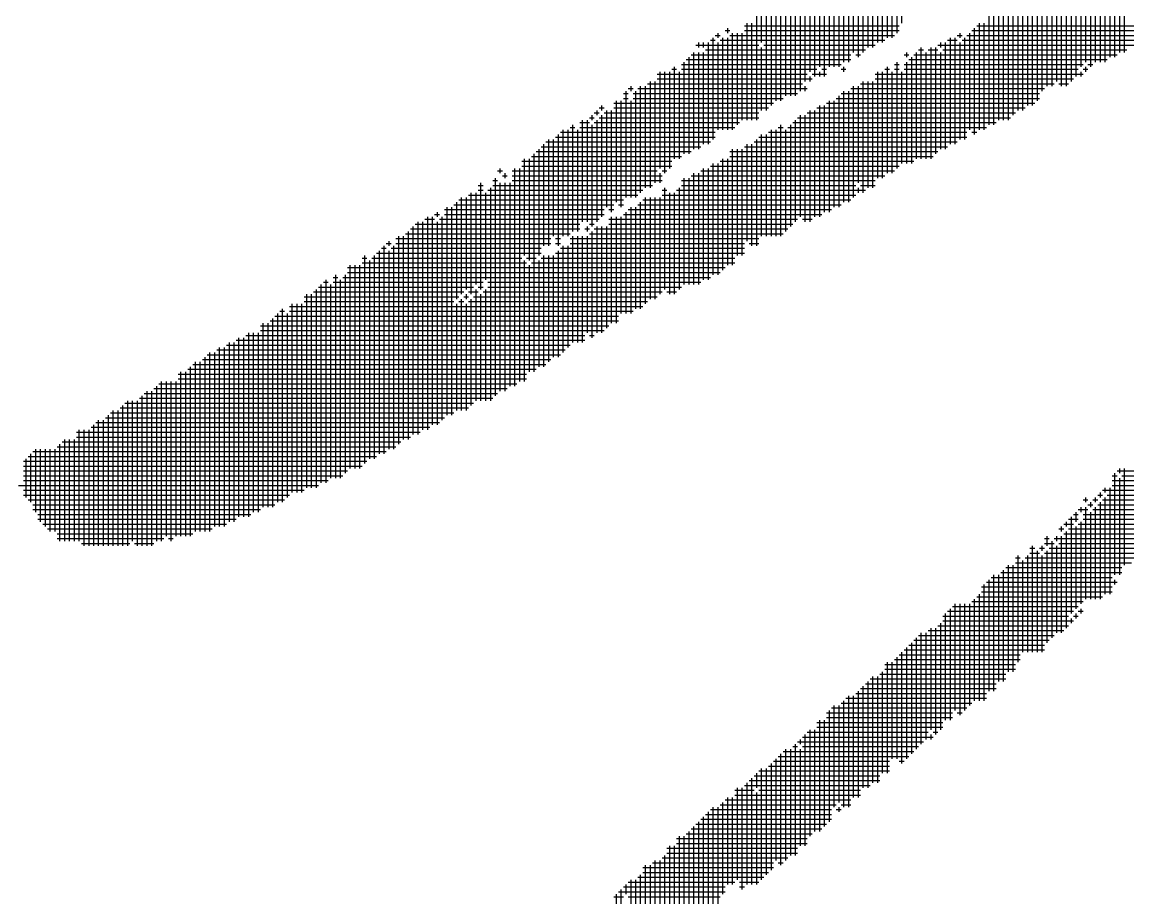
# Model space of a CAD drawing. Header units: feet. Extents: x 0 to 336400, y 0 to 237600.
# Drawn here: x 229402 to 230113, y 11538 to 12101 of the extents above; entities that cross this region are included whole.
import ezdxf
from ezdxf.enums import TextEntityAlignment as Align

# ---------------------------------------------------------------- set-up
doc = ezdxf.new("R2010")
doc.units = ezdxf.units.FT
doc.header["$LTSCALE"] = 2200
doc.header["$MEASUREMENT"] = 0
for name, color, linetype in [('CX-BORD', 3, 'CONTINUOUS'), ('CX-BORD-LIN1', 4, 'CONTINUOUS'), ('CX-BORD-LIN2', 3, 'CONTINUOUS'), ('CX-BORD-TEX2', 7, 'CONTINUOUS'), ('CX-BORD-TEX3', 6, 'CONTINUOUS')]:
    doc.layers.add(name, color=color, linetype=linetype)
doc.styles.add('TB_TEXT', font='')
doc.styles.add('TB_WBTXT', font='')
doc.styles.add('TB_WMTXT', font='')
doc.styles.get('TB_TEXT').set_extended_font_data('DotumChe')
doc.styles.get('TB_WBTXT').set_extended_font_data('Dotum')
doc.styles.get('TB_WMTXT').set_extended_font_data('DotumChe')

# ---------------------------------------------------------------- blocks, each defined once
blk = doc.blocks.new('CXBLKA1')
at = {"layer": 'CX-BORD-LIN1'}
for p, q in [((549.8793, 10.3823), (549.8793, 10.219)), ((549.8871, 10.39), (549.8871, 10.219)), ((549.8949, 10.3823), (549.8949, 10.2267)), ((549.9027, 10.39), (549.9027, 10.2267)), ((549.8638, 10.3667), (549.8638, 10.2112)), ((549.8716, 10.3745), (549.8716, 10.2112)), ((549.9104, 10.3667), (549.9104, 10.2345)), ((549.9182, 10.3745), (549.9182, 10.2501)), ((550.237, 10.3589), (550.237, 10.1879)), ((550.2526, 10.3589), (550.2526, 10.1956)), ((550.2604, 10.3667), (550.2604, 10.1956)), ((550.2681, 10.3745), (550.2681, 10.2034)), ((550.2759, 10.3745), (550.2759, 10.2034)), ((549.8016, 10.3434), (549.8016, 10.1801)), ((549.8171, 10.3434), (549.8171, 10.1801)), ((549.8249, 10.3434), (549.8249, 10.1879)), ((549.8327, 10.3512), (549.8327, 10.1879)), ((549.856, 10.3434), (549.856, 10.2034)), ((550.2137, 10.3434), (550.2137, 10.1879)), ((550.2215, 10.3434), (550.2215, 10.1801)), ((550.2293, 10.3512), (550.2293, 10.1879)), ((550.2448, 10.3434), (550.2448, 10.1879)), ((549.7783, 10.3278), (549.7783, 10.1645)), ((549.7938, 10.3278), (549.7938, 10.1645)), ((549.8094, 10.3356), (549.8094, 10.1801)), ((549.8405, 10.3356), (549.8405, 10.2034)), ((549.8482, 10.3356), (549.8482, 10.1956)), ((550.1904, 10.3278), (550.1904, 10.1568)), ((550.1982, 10.3356), (550.1982, 10.1645)), ((549.7627, 10.3123), (549.7627, 10.1568)), ((549.7705, 10.3201), (549.7705, 10.1723)), ((549.786, 10.3201), (549.786, 10.1801)), ((550.1515, 10.3123), (550.1515, 10.149)), ((550.1593, 10.3201), (550.1593, 10.149)), ((550.1671, 10.3123), (550.1671, 10.1568)), ((550.1748, 10.3201), (550.1748, 10.149)), ((550.1826, 10.3123), (550.1826, 10.149)), ((550.2059, 10.3201), (550.2059, 10.1801)), ((549.7238, 10.289), (549.7238, 10.1257)), ((549.7316, 10.2967), (549.7316, 10.1334)), ((549.7394, 10.3045), (549.7394, 10.1334)), ((549.7472, 10.3045), (549.7472, 10.1334)), ((549.7549, 10.3045), (549.7549, 10.1412)), ((550.1048, 10.289), (550.1048, 10.1101)), ((550.1126, 10.2967), (550.1126, 10.1101)), ((550.1204, 10.2967), (550.1204, 10.1179)), ((550.1282, 10.2967), (550.1282, 10.1179)), ((550.136, 10.3045), (550.136, 10.1257)), ((550.1437, 10.3045), (550.1437, 10.1412)), ((549.716, 10.2734), (549.716, 10.1257)), ((550.0737, 10.2734), (550.0737, 10.0946)), ((550.0815, 10.2734), (550.0815, 10.0946)), ((550.0893, 10.2812), (550.0893, 10.0946)), ((550.0971, 10.2812), (550.0971, 10.1023)), ((549.6849, 10.2656), (549.6849, 10.0946)), ((549.6927, 10.2656), (549.6927, 10.219)), ((549.7005, 10.2656), (549.7005, 10.1101)), ((549.7083, 10.2656), (549.7083, 10.1179)), ((550.0582, 10.2656), (550.0582, 10.0868)), ((550.066, 10.2656), (550.066, 10.0868)), ((549.6227, 10.2345), (549.6227, 10.2267)), ((549.6344, 10.2384), (549.6422, 10.2384)), ((549.6383, 10.2423), (549.6383, 10.2345)), ((549.6461, 10.2345), (549.6461, 10.079)), ((549.6538, 10.2345), (549.6538, 10.0868)), ((549.6616, 10.2345), (549.6616, 10.0946)), ((549.6655, 10.2462), (549.9143, 10.2462)), ((549.6655, 10.2384), (549.9143, 10.2384)), ((549.6694, 10.2501), (549.6694, 10.0946)), ((549.6772, 10.2501), (549.6772, 10.0946)), ((550.0115, 10.2345), (550.0115, 10.2267)), ((550.0271, 10.2345), (550.0271, 10.079)), ((550.031, 10.2384), (550.342, 10.2384)), ((550.0349, 10.2423), (550.0349, 10.0712)), ((550.0388, 10.2462), (550.3576, 10.2462)), ((550.0426, 10.2501), (550.0426, 10.079)), ((550.0504, 10.2501), (550.0504, 10.079)), ((549.5916, 10.219), (549.5916, 10.2112)), ((549.5994, 10.219), (549.5994, 10.2112)), ((549.6072, 10.219), (549.6072, 10.0557)), ((549.6111, 10.2229), (549.6188, 10.2229)), ((549.615, 10.2267), (549.615, 10.0635)), ((549.6188, 10.2306), (549.6266, 10.2306)), ((549.6227, 10.219), (549.6227, 10.079)), ((549.6266, 10.2229), (549.891, 10.2229)), ((549.6305, 10.2267), (549.6305, 10.079)), ((549.6383, 10.2267), (549.6383, 10.079)), ((549.6422, 10.2306), (549.9066, 10.2306)), ((549.9804, 10.219), (549.9804, 10.2112)), ((549.9882, 10.219), (549.9882, 10.0479)), ((549.9921, 10.2229), (550.0076, 10.2229)), ((549.996, 10.2267), (549.996, 10.0557)), ((550.0038, 10.2267), (550.0038, 10.0557)), ((550.0076, 10.2306), (550.0154, 10.2306)), ((550.0115, 10.219), (550.0115, 10.0635)), ((550.0154, 10.2229), (550.3187, 10.2229)), ((550.0193, 10.2267), (550.0193, 10.0635)), ((550.0232, 10.2306), (550.3265, 10.2306)), ((549.58, 10.1995), (549.8366, 10.1995)), ((549.5839, 10.2034), (549.5839, 10.0479)), ((549.5877, 10.2151), (549.6888, 10.2151)), ((549.5916, 10.2034), (549.5916, 10.0479)), ((549.5994, 10.2034), (549.5994, 10.0557)), ((549.6033, 10.2073), (549.8599, 10.2073)), ((549.6927, 10.2112), (549.6927, 10.1101)), ((549.6966, 10.2151), (549.8755, 10.2151)), ((549.8444, 10.1995), (549.8521, 10.1995)), ((549.9221, 10.1995), (549.9299, 10.1995)), ((549.926, 10.2034), (549.926, 10.1956)), ((549.9377, 10.1995), (550.2643, 10.1995)), ((549.9416, 10.2034), (549.9416, 10.0323)), ((549.9454, 10.2073), (549.9532, 10.2073)), ((549.9493, 10.2112), (549.9493, 10.0323)), ((549.9571, 10.2034), (549.9571, 10.0323)), ((549.961, 10.2073), (549.9765, 10.2073)), ((549.9649, 10.2112), (549.9649, 10.0323)), ((549.9727, 10.2112), (549.9727, 10.0401)), ((549.9765, 10.2151), (550.2954, 10.2151)), ((549.9804, 10.2034), (549.9804, 10.0479)), ((549.9843, 10.2073), (550.2798, 10.2073)), ((549.5644, 10.184), (549.821, 10.184)), ((549.5683, 10.1879), (549.5683, 10.0401)), ((549.5722, 10.1918), (549.8366, 10.1918)), ((549.5761, 10.1956), (549.5761, 10.0401)), ((549.9066, 10.184), (549.9143, 10.184)), ((549.9104, 10.1879), (549.9104, 10.0168)), ((549.9221, 10.184), (550.2098, 10.184)), ((549.926, 10.1879), (549.926, 10.0246)), ((549.9299, 10.1918), (550.2487, 10.1918)), ((549.9338, 10.1956), (549.9338, 10.0246)), ((550.2176, 10.184), (550.2254, 10.184)), ((549.5255, 10.1684), (549.7666, 10.1684)), ((549.5294, 10.1723), (549.5294, 10.0168)), ((549.5372, 10.1723), (549.5372, 10.009)), ((549.545, 10.1723), (549.545, 10.0168)), ((549.5489, 10.1762), (549.5566, 10.1762)), ((549.5528, 10.1801), (549.5528, 10.0323)), ((549.5605, 10.1723), (549.5605, 10.0323)), ((549.5644, 10.1762), (549.7821, 10.1762)), ((549.7705, 10.1645), (549.7705, 10.1568)), ((549.7744, 10.1684), (549.7977, 10.1684)), ((549.786, 10.1723), (549.786, 10.1645)), ((549.7899, 10.1762), (549.7977, 10.1762)), ((549.821, 10.1762), (549.8288, 10.1762)), ((549.8249, 10.1801), (549.8249, 10.1723)), ((549.8755, 10.1684), (550.2098, 10.1684)), ((549.8793, 10.1723), (549.8793, 10.0012)), ((549.8871, 10.1723), (549.8871, 10.0012)), ((549.891, 10.1762), (549.8988, 10.1762)), ((549.8949, 10.1801), (549.8949, 10.009)), ((549.9027, 10.1723), (549.9027, 10.009)), ((549.9066, 10.1762), (549.9143, 10.1762)), ((549.9182, 10.1723), (549.9182, 10.0246)), ((549.9221, 10.1762), (550.202, 10.1762)), ((550.2059, 10.1723), (550.2059, 10.1645)), ((550.2098, 10.1762), (550.2176, 10.1762)), ((550.2137, 10.1801), (550.2137, 10.1723)), ((549.4828, 10.149), (549.4828, 10.1412)), ((549.4983, 10.149), (549.4983, 9.9779)), ((549.5061, 10.149), (549.5061, 9.9857)), ((549.51, 10.1529), (549.7588, 10.1529)), ((549.5139, 10.1568), (549.5139, 9.9857)), ((549.5216, 10.1568), (549.5216, 9.9935)), ((549.5255, 10.1607), (549.7744, 10.1607)), ((549.7627, 10.149), (549.7627, 10.1412)), ((549.8405, 10.149), (549.8405, 9.9701)), ((549.8482, 10.149), (549.8482, 9.9935)), ((549.8521, 10.1529), (550.1632, 10.1529)), ((549.856, 10.1568), (549.856, 9.9779)), ((549.8638, 10.1568), (549.8638, 9.9857)), ((549.8716, 10.1568), (549.8716, 9.9857)), ((549.8755, 10.1607), (550.1943, 10.1607)), ((550.1709, 10.1529), (550.1865, 10.1529)), ((549.4711, 10.1373), (549.4789, 10.1373)), ((549.4711, 10.1295), (549.4789, 10.1295)), ((549.475, 10.1412), (549.475, 9.9701)), ((549.4789, 10.1451), (549.4867, 10.1451)), ((549.4867, 10.1373), (549.751, 10.1373)), ((549.4867, 10.1295), (549.7277, 10.1295)), ((549.4905, 10.1412), (549.4905, 9.9701)), ((549.4944, 10.1451), (549.7666, 10.1451)), ((549.8132, 10.1295), (550.1398, 10.1295)), ((549.8171, 10.1334), (549.8171, 9.9546)), ((549.821, 10.1373), (550.1398, 10.1373)), ((549.8249, 10.1412), (549.8249, 9.9624)), ((549.8327, 10.1412), (549.8327, 9.9624)), ((549.8366, 10.1451), (550.1476, 10.1451)), ((549.4283, 10.1101), (549.4283, 10.1023)), ((549.4322, 10.114), (549.44, 10.114)), ((549.4361, 10.1179), (549.4361, 10.1101)), ((549.4439, 10.1101), (549.4439, 9.9546)), ((549.4517, 10.1101), (549.4517, 9.9468)), ((549.4556, 10.1218), (549.7122, 10.1218)), ((549.4556, 10.114), (549.7044, 10.114)), ((549.4594, 10.1257), (549.4594, 9.9624)), ((549.4672, 10.1257), (549.4672, 9.9546)), ((549.4828, 10.1257), (549.4828, 9.9701)), ((549.7705, 10.1101), (549.7705, 9.9313)), ((549.7783, 10.1101), (549.7783, 9.939)), ((549.7821, 10.114), (550.1165, 10.114)), ((549.786, 10.1179), (549.786, 9.939)), ((549.7938, 10.1179), (549.7938, 9.9468)), ((549.7977, 10.1218), (550.1321, 10.1218)), ((549.8016, 10.1257), (549.8016, 9.9468)), ((549.8094, 10.1257), (549.8094, 9.9546)), ((549.405, 10.0946), (549.405, 9.9313)), ((549.4128, 10.0946), (549.4128, 9.9313)), ((549.4167, 10.0984), (549.4244, 10.0984)), ((549.4206, 10.1023), (549.4206, 10.0946)), ((549.4244, 10.1062), (549.4322, 10.1062)), ((549.4283, 10.0946), (549.4283, 9.9313)), ((549.4322, 10.0984), (549.6888, 10.0984)), ((549.4361, 10.1023), (549.4361, 9.939)), ((549.44, 10.1062), (549.6888, 10.1062)), ((549.7472, 10.0946), (549.7472, 9.9313)), ((549.751, 10.0984), (550.0932, 10.0984)), ((549.7549, 10.1023), (549.7549, 9.939)), ((549.7627, 10.1023), (549.7627, 9.9313)), ((549.7666, 10.1062), (550.101, 10.1062)), ((549.37, 10.0751), (549.6188, 10.0751)), ((549.3739, 10.079), (549.3739, 9.9079)), ((549.3817, 10.079), (549.3817, 9.9079)), ((549.3856, 10.0829), (549.3933, 10.0829)), ((549.3895, 10.0868), (549.3895, 9.9157)), ((549.3972, 10.079), (549.3972, 9.9157)), ((549.4011, 10.0907), (549.4167, 10.0907)), ((549.4011, 10.0829), (549.65, 10.0829)), ((549.4206, 10.0868), (549.4206, 9.9235)), ((549.4244, 10.0907), (549.6577, 10.0907)), ((549.7044, 10.0751), (550.0232, 10.0751)), ((549.7083, 10.079), (549.7083, 9.9079)), ((549.716, 10.079), (549.716, 9.9079)), ((549.7199, 10.0829), (549.7277, 10.0829)), ((549.7238, 10.0868), (549.7238, 9.9079)), ((549.7316, 10.079), (549.7316, 9.9157)), ((549.7355, 10.0829), (550.0543, 10.0829)), ((549.7394, 10.0868), (549.7394, 9.9235)), ((549.7433, 10.0907), (550.0699, 10.0907)), ((550.031, 10.0751), (550.0388, 10.0751)), ((549.3467, 10.0596), (549.6111, 10.0596)), ((549.3506, 10.0635), (549.3506, 9.8924)), ((549.3584, 10.0635), (549.3584, 9.9079)), ((549.3622, 10.0673), (549.6188, 10.0673)), ((549.3661, 10.0712), (549.3661, 9.8924)), ((549.6811, 10.0596), (550.0076, 10.0596)), ((549.6849, 10.0635), (549.6849, 9.8924)), ((549.6888, 10.0673), (550.0232, 10.0673)), ((549.6927, 10.0712), (549.6927, 9.9079)), ((549.7005, 10.0712), (549.7005, 9.9079)), ((549.3272, 10.0401), (549.3272, 9.6902)), ((549.3311, 10.044), (549.58, 10.044)), ((549.335, 10.0479), (549.335, 9.8768)), ((549.3389, 10.0518), (549.5955, 10.0518)), ((549.3428, 10.0557), (549.3428, 9.8924)), ((549.6422, 10.044), (549.9765, 10.044)), ((549.6461, 10.0479), (549.6461, 9.8613)), ((549.6538, 10.0479), (549.6538, 9.8768)), ((549.6616, 10.0479), (549.6616, 9.8768)), ((549.6655, 10.0518), (549.9921, 10.0518)), ((549.6694, 10.0557), (549.6694, 9.9002)), ((549.6772, 10.0557), (549.6772, 9.8924)), ((549.3078, 10.0285), (549.5489, 10.0285)), ((549.3117, 10.0323), (549.3117, 9.8768)), ((549.3195, 10.0323), (549.3195, 9.8691)), ((549.3234, 10.0362), (549.5644, 10.0362)), ((549.615, 10.0246), (549.615, 9.8457)), ((549.6227, 10.0246), (549.6227, 9.8457)), ((549.6266, 10.0285), (549.9377, 10.0285)), ((549.6305, 10.0323), (549.6305, 9.8535)), ((549.6383, 10.0323), (549.6383, 9.8613)), ((549.6422, 10.0362), (549.9688, 10.0362)), ((549.2689, 10.0129), (549.2767, 10.0129)), ((549.2728, 10.0168), (549.2728, 10.009)), ((549.2767, 10.0051), (549.2845, 10.0051)), ((549.2806, 10.009), (549.2806, 10.0012)), ((549.2923, 10.0129), (549.5255, 10.0129)), ((549.2923, 10.0051), (549.5333, 10.0051)), ((549.2961, 10.0168), (549.2961, 9.6669)), ((549.3039, 10.0168), (549.3039, 9.6747)), ((549.3078, 10.0207), (549.5489, 10.0207)), ((549.5294, 10.009), (549.5294, 9.9935)), ((549.5333, 10.0129), (549.5411, 10.0129)), ((549.58, 10.0051), (549.891, 10.0051)), ((549.5839, 10.009), (549.5839, 9.8302)), ((549.5916, 10.009), (549.5916, 9.8302)), ((549.5955, 10.0129), (549.9066, 10.0129)), ((549.5994, 10.0168), (549.5994, 9.8379)), ((549.6072, 10.0168), (549.6072, 9.8379)), ((549.6111, 10.0207), (549.9143, 10.0207)), ((549.2378, 9.9896), (549.2456, 9.9896)), ((549.2417, 9.9935), (549.2417, 9.8224)), ((549.2612, 9.9974), (549.2689, 9.9974)), ((549.2612, 9.9896), (549.5178, 9.9896)), ((549.265, 10.0012), (549.265, 9.6513)), ((549.2728, 9.9935), (549.2728, 9.6591)), ((549.2806, 9.9935), (549.2806, 9.6591)), ((549.2884, 9.9935), (549.2884, 9.6669)), ((549.2923, 9.9974), (549.5333, 9.9974)), ((549.5644, 9.9974), (549.8755, 9.9974)), ((549.5644, 9.9896), (549.8444, 9.9896)), ((549.5683, 10.0012), (549.5683, 9.8302)), ((549.5761, 10.0012), (549.5761, 9.8302)), ((549.8521, 9.9896), (549.8755, 9.9896)), ((549.2106, 9.9701), (549.2106, 9.8146)), ((549.2184, 9.9701), (549.2184, 9.8224)), ((549.2223, 9.974), (549.4944, 9.974)), ((549.2262, 9.9779), (549.2262, 9.8146)), ((549.2339, 9.9779), (549.2339, 9.8302)), ((549.2378, 9.9818), (549.2456, 9.9818)), ((549.2495, 9.9779), (549.2495, 9.8379)), ((549.2534, 9.9818), (549.5022, 9.9818)), ((549.2573, 9.9857), (549.2573, 9.6435)), ((549.5061, 9.9701), (549.5061, 9.7991)), ((549.5139, 9.9701), (549.5139, 9.8068)), ((549.5216, 9.9701), (549.5216, 9.8068)), ((549.5294, 9.9701), (549.5294, 9.8146)), ((549.5333, 9.9818), (549.5411, 9.9818)), ((549.5333, 9.974), (549.8444, 9.974)), ((549.5372, 9.9857), (549.5372, 9.8224)), ((549.545, 9.9779), (549.545, 9.8146)), ((549.5528, 9.9779), (549.5528, 9.8146)), ((549.5566, 9.9818), (549.8599, 9.9818)), ((549.5605, 9.9857), (549.5605, 9.8224)), ((549.8482, 9.9857), (549.8482, 9.9779)), ((549.1834, 9.9507), (549.44, 9.9507)), ((549.1873, 9.9546), (549.1873, 9.6202)), ((549.1951, 9.9546), (549.1951, 9.6202)), ((549.1989, 9.9585), (549.4556, 9.9585)), ((549.2028, 9.9624), (549.2028, 9.8068)), ((549.2067, 9.9663), (549.4711, 9.9663)), ((549.4478, 9.9507), (549.4556, 9.9507)), ((549.4633, 9.9585), (549.4711, 9.9585)), ((549.4789, 9.9507), (549.8055, 9.9507)), ((549.4828, 9.9546), (549.4828, 9.7835)), ((549.4905, 9.9546), (549.4905, 9.7913)), ((549.4944, 9.9585), (549.821, 9.9585)), ((549.4983, 9.9624), (549.4983, 9.7913)), ((549.5022, 9.9663), (549.8366, 9.9663)), ((549.1523, 9.9351), (549.1678, 9.9351)), ((549.1562, 9.939), (549.1562, 9.5969)), ((549.164, 9.939), (549.164, 9.6047)), ((549.1678, 9.9429), (549.1756, 9.9429)), ((549.1717, 9.9468), (549.1717, 9.939)), ((549.1756, 9.9351), (549.4322, 9.9351)), ((549.1795, 9.939), (549.1795, 9.6124)), ((549.1834, 9.9429), (549.44, 9.9429)), ((549.4478, 9.9351), (549.751, 9.9351)), ((549.4517, 9.939), (549.4517, 9.768)), ((549.4594, 9.939), (549.4594, 9.768)), ((549.4672, 9.939), (549.4672, 9.7835)), ((549.4711, 9.9429), (549.7899, 9.9429)), ((549.475, 9.9468), (549.475, 9.7835)), ((549.7588, 9.9351), (549.7744, 9.9351)), ((549.1251, 9.9157), (549.1251, 9.5813)), ((549.129, 9.9196), (549.4011, 9.9196)), ((549.1328, 9.9235), (549.1328, 9.5891)), ((549.1367, 9.9274), (549.4011, 9.9274)), ((549.1406, 9.9313), (549.1406, 9.5891)), ((549.1484, 9.9313), (549.1484, 9.5969)), ((549.1717, 9.9313), (549.1717, 9.6047)), ((549.4089, 9.9196), (549.4167, 9.9196)), ((549.4128, 9.9235), (549.4128, 9.9157)), ((549.4167, 9.9274), (549.4244, 9.9274)), ((549.4206, 9.9157), (549.4206, 9.7446)), ((549.4244, 9.9196), (549.7355, 9.9196)), ((549.4283, 9.9235), (549.4283, 9.7524)), ((549.4361, 9.9235), (549.4361, 9.7524)), ((549.4439, 9.9235), (549.4439, 9.7602)), ((549.4478, 9.9274), (549.7433, 9.9274)), ((549.094, 9.9002), (549.094, 9.8924)), ((549.1056, 9.904), (549.3545, 9.904)), ((549.1095, 9.9079), (549.1095, 9.5736)), ((549.1173, 9.9079), (549.1173, 9.5813)), ((549.1212, 9.9118), (549.3856, 9.9118)), ((549.3622, 9.904), (549.37, 9.904)), ((549.3856, 9.904), (549.6888, 9.904)), ((549.3895, 9.9079), (549.3895, 9.7369)), ((549.3972, 9.9079), (549.3972, 9.7369)), ((549.405, 9.9079), (549.405, 9.7369)), ((549.4128, 9.9079), (549.4128, 9.7524)), ((549.4167, 9.9118), (549.7277, 9.9118)), ((549.0745, 9.8807), (549.3389, 9.8807)), ((549.0784, 9.8846), (549.0784, 9.558)), ((549.0823, 9.8885), (549.0901, 9.8885)), ((549.0862, 9.8924), (549.0862, 9.558)), ((549.0901, 9.8963), (549.0979, 9.8963)), ((549.094, 9.8846), (549.094, 9.5658)), ((549.0979, 9.8885), (549.3389, 9.8885)), ((549.1017, 9.8924), (549.1017, 9.5658)), ((549.1056, 9.8963), (549.3545, 9.8963)), ((549.3622, 9.8963), (549.37, 9.8963)), ((549.3622, 9.8807), (549.6655, 9.8807)), ((549.3661, 9.8846), (549.3661, 9.7135)), ((549.37, 9.8885), (549.6655, 9.8885)), ((549.3739, 9.8924), (549.3739, 9.7213)), ((549.3817, 9.8924), (549.3817, 9.7291)), ((549.3856, 9.8963), (549.6655, 9.8963)), ((549.6733, 9.8963), (549.6888, 9.8963)), ((549.0512, 9.8729), (549.059, 9.8729)), ((549.0512, 9.8652), (549.3156, 9.8652)), ((549.0551, 9.8768), (549.0551, 9.5425)), ((549.0629, 9.8691), (549.0629, 9.5502)), ((549.0668, 9.8729), (549.3078, 9.8729)), ((549.0706, 9.8768), (549.0706, 9.5502)), ((549.3117, 9.8691), (549.3117, 9.6747)), ((549.3156, 9.8729), (549.3311, 9.8729)), ((549.3234, 9.8652), (549.65, 9.8652)), ((549.335, 9.8691), (549.335, 9.698)), ((549.3389, 9.8729), (549.65, 9.8729)), ((549.3428, 9.8768), (549.3428, 9.698)), ((549.3506, 9.8768), (549.3506, 9.7058)), ((549.3584, 9.8768), (549.3584, 9.7135)), ((549.0084, 9.8457), (549.0084, 9.5191)), ((549.024, 9.8457), (549.024, 9.5269)), ((549.0279, 9.8574), (549.6344, 9.8574)), ((549.0279, 9.8496), (549.6266, 9.8496)), ((549.0318, 9.8613), (549.0318, 9.5347)), ((549.0395, 9.8613), (549.0395, 9.5347)), ((549.0473, 9.8613), (549.0473, 9.5347)), ((549.3195, 9.8613), (549.3195, 9.6902)), ((548.9812, 9.8263), (549.23, 9.8263)), ((548.9851, 9.8302), (548.9851, 9.5114)), ((548.989, 9.8341), (548.9968, 9.8341)), ((548.9929, 9.8379), (548.9929, 9.5114)), ((549.0007, 9.8302), (549.0007, 9.5191)), ((549.0045, 9.8418), (549.0123, 9.8418)), ((549.0045, 9.8341), (549.2456, 9.8341)), ((549.0162, 9.8379), (549.0162, 9.5191)), ((549.0201, 9.8418), (549.6111, 9.8418)), ((549.2378, 9.8263), (549.2456, 9.8263)), ((549.2534, 9.8341), (549.5955, 9.8341)), ((549.2534, 9.8263), (549.5644, 9.8263)), ((548.9579, 9.8107), (549.2067, 9.8107)), ((548.9618, 9.8146), (548.9618, 9.5036)), ((548.9696, 9.8146), (548.9696, 9.5036)), ((548.9734, 9.8185), (549.2145, 9.8185)), ((548.9773, 9.8224), (548.9773, 9.5036)), ((549.2145, 9.8107), (549.2223, 9.8107)), ((549.2184, 9.8146), (549.2184, 9.8068)), ((549.2223, 9.8185), (549.2378, 9.8185)), ((549.23, 9.8107), (549.5255, 9.8107)), ((549.2339, 9.8224), (549.2339, 9.6435)), ((549.2417, 9.8146), (549.2417, 9.6435)), ((549.2456, 9.8185), (549.5333, 9.8185)), ((549.2495, 9.8224), (549.2495, 9.6435)), ((549.5411, 9.8185), (549.5566, 9.8185)), ((548.9229, 9.7913), (548.9229, 9.4803)), ((548.9346, 9.7952), (549.5022, 9.7952)), ((548.9384, 9.7991), (548.9384, 9.4958)), ((548.9462, 9.7991), (548.9462, 9.4958)), ((548.954, 9.7991), (548.954, 9.4958)), ((548.9579, 9.803), (549.1989, 9.803)), ((549.2028, 9.7991), (549.2028, 9.628)), ((549.2067, 9.803), (549.2145, 9.803)), ((549.2106, 9.8068), (549.2106, 9.628)), ((549.2184, 9.7991), (549.2184, 9.628)), ((549.2223, 9.803), (549.51, 9.803)), ((549.2262, 9.8068), (549.2262, 9.6358)), ((548.9073, 9.7757), (548.9073, 9.4725)), ((548.9112, 9.7796), (549.4633, 9.7796)), ((548.9151, 9.7835), (548.9151, 9.4803)), ((548.919, 9.7874), (548.9268, 9.7874)), ((548.9307, 9.7835), (548.9307, 9.488)), ((548.9346, 9.7874), (549.4867, 9.7874)), ((548.8879, 9.7641), (549.4478, 9.7641)), ((548.8879, 9.7563), (549.44, 9.7563)), ((548.8918, 9.768), (548.8918, 9.4725)), ((548.8996, 9.768), (548.8996, 9.4725)), ((548.9035, 9.7719), (549.4633, 9.7719)), ((548.849, 9.7407), (549.4089, 9.7407)), ((548.8529, 9.7446), (548.8529, 9.4569)), ((548.8607, 9.7446), (548.8607, 9.4569)), ((548.8646, 9.7485), (549.4089, 9.7485)), ((548.8685, 9.7524), (548.8685, 9.4569)), ((548.8762, 9.7524), (548.8762, 9.4647)), ((548.884, 9.7524), (548.884, 9.4647)), ((549.4167, 9.7485), (549.4244, 9.7485)), ((548.8063, 9.7213), (548.8063, 9.4336)), ((548.814, 9.7213), (548.814, 9.4414)), ((548.8179, 9.7252), (549.3778, 9.7252)), ((548.8218, 9.7291), (548.8218, 9.4414)), ((548.8296, 9.7291), (548.8296, 9.4414)), ((548.8335, 9.733), (549.3856, 9.733)), ((548.8374, 9.7369), (548.8374, 9.4491)), ((548.8451, 9.7369), (548.8451, 9.4491)), ((548.779, 9.7019), (549.3467, 9.7019)), ((548.7829, 9.7058), (548.7829, 9.4336)), ((548.7907, 9.7058), (548.7907, 9.4336)), ((548.7946, 9.7096), (549.3545, 9.7096)), ((548.7985, 9.7135), (548.7985, 9.4336)), ((548.8024, 9.7174), (549.37, 9.7174)), ((548.7557, 9.6863), (549.3156, 9.6863)), ((548.7596, 9.6902), (548.7596, 9.4258)), ((548.7674, 9.6902), (548.7674, 9.4258)), ((548.7713, 9.6941), (549.3311, 9.6941)), ((548.7752, 9.698), (548.7752, 9.4258)), ((548.7207, 9.6669), (548.7207, 9.418)), ((548.7246, 9.6708), (549.3, 9.6708)), ((548.7285, 9.6747), (548.7285, 9.418)), ((548.7363, 9.6747), (548.7363, 9.4258)), ((548.744, 9.6747), (548.744, 9.418)), ((548.7518, 9.6747), (548.7518, 9.4258)), ((548.7557, 9.6785), (549.3156, 9.6785)), ((548.6974, 9.6513), (548.6974, 9.4103)), ((548.7013, 9.6552), (549.2689, 9.6552)), ((548.7052, 9.6591), (548.7052, 9.4103)), ((548.7129, 9.6591), (548.7129, 9.4103)), ((548.7168, 9.663), (549.2845, 9.663)), ((548.6624, 9.6319), (549.2223, 9.6319)), ((548.6663, 9.6358), (548.6663, 9.4103)), ((548.6702, 9.6397), (549.23, 9.6397)), ((548.6741, 9.6435), (548.6741, 9.4103)), ((548.6818, 9.6435), (548.6818, 9.418)), ((548.6896, 9.6435), (548.6896, 9.4103)), ((548.6935, 9.6474), (549.2612, 9.6474)), ((548.6391, 9.6163), (549.1834, 9.6163)), ((548.643, 9.6202), (548.643, 9.4103)), ((548.6468, 9.6241), (549.1989, 9.6241)), ((548.6507, 9.628), (548.6507, 9.4103)), ((548.6585, 9.628), (548.6585, 9.4103)), ((548.5963, 9.5969), (548.5963, 9.418)), ((548.6041, 9.5969), (548.6041, 9.4103)), ((548.6119, 9.5969), (548.6119, 9.4103)), ((548.6157, 9.6008), (549.1601, 9.6008)), ((548.6196, 9.6047), (548.6196, 9.4103)), ((548.6235, 9.6086), (549.1756, 9.6086)), ((548.6274, 9.6124), (548.6274, 9.4103)), ((548.6352, 9.6124), (548.6352, 9.4103)), ((548.5691, 9.5775), (549.1134, 9.5775)), ((548.573, 9.5813), (548.573, 9.418)), ((548.5808, 9.5813), (548.5808, 9.418)), ((548.5885, 9.5813), (548.5885, 9.418)), ((548.5924, 9.593), (549.1445, 9.593)), ((548.5924, 9.5852), (549.129, 9.5852)), ((548.5224, 9.5619), (549.0901, 9.5619)), ((548.5263, 9.5658), (548.5263, 9.4647)), ((548.5341, 9.5658), (548.5341, 9.4491)), ((548.5419, 9.5658), (548.5419, 9.4414)), ((548.5496, 9.5658), (548.5496, 9.4336)), ((548.5574, 9.5658), (548.5574, 9.4336)), ((548.5613, 9.5697), (549.1056, 9.5697)), ((548.5652, 9.5736), (548.5652, 9.418)), ((548.5069, 9.5463), (549.059, 9.5463)), ((548.5108, 9.5502), (548.5108, 9.488)), ((548.5147, 9.5541), (549.0745, 9.5541)), ((548.5185, 9.558), (548.5185, 9.4803)), ((548.5069, 9.5386), (549.0512, 9.5386)), ((548.5069, 9.5308), (549.0279, 9.5308)), ((550.2604, 9.5269), (550.2604, 9.3636)), ((550.2643, 9.5308), (550.4898, 9.5308)), ((550.2681, 9.5347), (550.2681, 9.5269)), ((550.2759, 9.5347), (550.2759, 9.3792)), ((548.4991, 9.5075), (548.9812, 9.5075)), ((548.5069, 9.523), (549.0201, 9.523)), ((548.5069, 9.5152), (548.9968, 9.5152)), ((550.2565, 9.523), (550.2643, 9.523)), ((550.2565, 9.5152), (550.482, 9.5152)), ((550.2565, 9.5075), (550.4664, 9.5075)), ((550.2681, 9.5191), (550.2681, 9.3636)), ((550.272, 9.523), (550.482, 9.523)), ((548.5069, 9.4997), (548.9579, 9.4997)), ((548.5069, 9.4919), (548.9346, 9.4919)), ((550.2332, 9.4919), (550.2409, 9.4919)), ((550.237, 9.4958), (550.237, 9.488)), ((550.2409, 9.4997), (550.4509, 9.4997)), ((550.2448, 9.5036), (550.2448, 9.4958)), ((550.2487, 9.4919), (550.4509, 9.4919)), ((550.2526, 9.5036), (550.2526, 9.3325)), ((548.5147, 9.4841), (548.9268, 9.4841)), ((548.5224, 9.4764), (548.9112, 9.4764)), ((550.2059, 9.4725), (550.2059, 9.4647)), ((550.2098, 9.4841), (550.2176, 9.4841)), ((550.2137, 9.488), (550.2137, 9.4803)), ((550.2137, 9.4725), (550.2137, 9.3247)), ((550.2176, 9.4764), (550.2254, 9.4764)), ((550.2215, 9.4803), (550.2215, 9.4725)), ((550.2254, 9.4841), (550.2332, 9.4841)), ((550.2293, 9.488), (550.2293, 9.4803)), ((550.2293, 9.4725), (550.2293, 9.3247)), ((550.2332, 9.4764), (550.4198, 9.4764)), ((550.237, 9.4803), (550.237, 9.3247)), ((550.2409, 9.4841), (550.4353, 9.4841)), ((550.2448, 9.488), (550.2448, 9.3325)), ((548.5224, 9.4686), (548.8879, 9.4686)), ((548.5302, 9.4608), (548.8724, 9.4608)), ((548.5302, 9.453), (548.849, 9.453)), ((550.1865, 9.453), (550.202, 9.453)), ((550.1904, 9.4569), (550.1904, 9.3014)), ((550.1943, 9.4608), (550.202, 9.4608)), ((550.1982, 9.4647), (550.1982, 9.4491)), ((550.202, 9.4686), (550.2176, 9.4686)), ((550.2098, 9.4608), (550.4042, 9.4608)), ((550.2098, 9.453), (550.3887, 9.453)), ((550.2215, 9.4647), (550.2215, 9.3247)), ((550.2254, 9.4686), (550.412, 9.4686)), ((548.538, 9.4453), (548.8335, 9.4453)), ((548.5458, 9.4375), (548.8101, 9.4375)), ((550.1709, 9.4375), (550.1787, 9.4375)), ((550.1748, 9.4414), (550.1748, 9.4336)), ((550.1787, 9.4453), (550.1943, 9.4453)), ((550.1826, 9.4491), (550.1826, 9.4414)), ((550.1865, 9.4375), (550.3731, 9.4375)), ((550.1982, 9.4414), (550.1982, 9.3092)), ((550.202, 9.4453), (550.3887, 9.4453)), ((550.2059, 9.4491), (550.2059, 9.317)), ((548.5613, 9.4297), (548.779, 9.4297)), ((548.5613, 9.4219), (548.7324, 9.4219)), ((548.7402, 9.4219), (548.7479, 9.4219)), ((550.1476, 9.4219), (550.1554, 9.4219)), ((550.1515, 9.4258), (550.1515, 9.4103)), ((550.1593, 9.418), (550.1593, 9.2625)), ((550.1632, 9.4219), (550.3498, 9.4219)), ((550.1671, 9.4258), (550.1671, 9.418)), ((550.1748, 9.4258), (550.1748, 9.2703)), ((550.1787, 9.4297), (550.3731, 9.4297)), ((550.1826, 9.4336), (550.1826, 9.2781)), ((548.6002, 9.4142), (548.678, 9.4142)), ((548.6857, 9.4142), (548.7168, 9.4142)), ((550.1243, 9.4064), (550.1321, 9.4064)), ((550.1282, 9.4103), (550.1282, 9.2392)), ((550.136, 9.4025), (550.136, 9.2392)), ((550.1398, 9.4064), (550.1476, 9.4064)), ((550.1437, 9.4103), (550.1437, 9.4025)), ((550.1476, 9.4142), (550.1632, 9.4142)), ((550.1515, 9.4025), (550.1515, 9.2547)), ((550.1554, 9.4064), (550.3342, 9.4064)), ((550.1671, 9.4103), (550.1671, 9.2703)), ((550.1709, 9.4142), (550.3498, 9.4142)), ((550.101, 9.3908), (550.1087, 9.3908)), ((550.101, 9.3831), (550.2876, 9.3831)), ((550.1048, 9.3947), (550.1048, 9.2236)), ((550.1126, 9.3869), (550.1126, 9.2392)), ((550.1165, 9.3908), (550.3187, 9.3908)), ((550.1204, 9.3947), (550.1204, 9.2392)), ((550.1243, 9.3986), (550.1398, 9.3986)), ((550.1437, 9.3947), (550.1437, 9.2392)), ((550.1476, 9.3986), (550.3265, 9.3986)), ((550.0776, 9.3675), (550.272, 9.3675)), ((550.0815, 9.3714), (550.0815, 9.1925)), ((550.0854, 9.3753), (550.272, 9.3753)), ((550.0893, 9.3792), (550.0893, 9.2081)), ((550.0971, 9.3792), (550.0971, 9.2081)), ((550.0504, 9.3481), (550.0504, 9.1614)), ((550.0543, 9.3519), (550.2643, 9.3519)), ((550.0582, 9.3558), (550.0582, 9.177)), ((550.0621, 9.3597), (550.2565, 9.3597)), ((550.066, 9.3636), (550.066, 9.177)), ((550.0737, 9.3636), (550.0737, 9.1925)), ((550.2604, 9.3558), (550.2604, 9.3481)), ((550.0388, 9.3286), (550.2409, 9.3286)), ((550.0426, 9.3325), (550.0426, 9.1614)), ((550.0465, 9.3442), (550.2565, 9.3442)), ((550.0465, 9.3364), (550.2565, 9.3364)), ((549.9999, 9.3131), (550.202, 9.3131)), ((550.0038, 9.317), (550.0038, 9.1459)), ((550.0115, 9.317), (550.0115, 9.1381)), ((550.0193, 9.317), (550.0193, 9.1459)), ((550.0271, 9.317), (550.0271, 9.1537)), ((550.031, 9.3208), (550.2098, 9.3208)), ((550.0349, 9.3247), (550.0349, 9.1614)), ((549.9843, 9.2975), (550.1865, 9.2975)), ((549.9882, 9.3014), (549.9882, 9.1303)), ((549.9921, 9.3053), (550.1943, 9.3053)), ((549.996, 9.3092), (549.996, 9.1303)), ((550.1904, 9.2936), (550.1904, 9.2859)), ((550.1943, 9.2975), (550.202, 9.2975)), ((550.1982, 9.3014), (550.1982, 9.2936)), ((550.202, 9.3053), (550.2098, 9.3053)), ((550.2059, 9.3092), (550.2059, 9.3014)), ((549.9649, 9.2781), (549.9649, 9.1148)), ((549.9727, 9.2781), (549.9727, 9.107)), ((549.9765, 9.282), (550.1865, 9.282)), ((549.9804, 9.2859), (549.9804, 9.1148)), ((549.9843, 9.2897), (550.1943, 9.2897)), ((549.9377, 9.2586), (550.1554, 9.2586)), ((549.9416, 9.2625), (549.9416, 9.0837)), ((549.9454, 9.2664), (550.1632, 9.2664)), ((549.9493, 9.2703), (549.9493, 9.0915)), ((549.9571, 9.2703), (549.9571, 9.0992)), ((549.961, 9.2742), (550.1787, 9.2742)), ((549.9221, 9.2431), (550.1476, 9.2431)), ((549.926, 9.247), (549.926, 9.0681)), ((549.9299, 9.2509), (550.1476, 9.2509)), ((549.9338, 9.2547), (549.9338, 9.0759)), ((549.8949, 9.2236), (549.8949, 9.0448)), ((549.9027, 9.2236), (549.9027, 9.0681)), ((549.9066, 9.2275), (550.1087, 9.2275)), ((549.9104, 9.2314), (549.9104, 9.0681)), ((549.9143, 9.2353), (550.1087, 9.2353)), ((549.9182, 9.2392), (549.9182, 9.0603)), ((549.8832, 9.2042), (550.0854, 9.2042)), ((549.8871, 9.2081), (549.8871, 9.0448)), ((549.891, 9.2198), (550.101, 9.2198)), ((549.891, 9.212), (550.101, 9.212)), ((549.8599, 9.1887), (550.0699, 9.1887)), ((549.8638, 9.1925), (549.8638, 9.0215)), ((549.8677, 9.1964), (550.0854, 9.1964)), ((549.8716, 9.2003), (549.8716, 9.0292)), ((549.8793, 9.2003), (549.8793, 9.0292)), ((549.8327, 9.1692), (549.8327, 8.9904)), ((549.8405, 9.1692), (549.8405, 9.0059)), ((549.8444, 9.1731), (550.0543, 9.1731)), ((549.8482, 9.177), (549.8482, 9.0059)), ((549.8521, 9.1809), (550.0699, 9.1809)), ((549.856, 9.1848), (549.856, 9.0215)), ((549.8094, 9.1537), (549.8094, 8.9904)), ((549.8171, 9.1537), (549.8171, 8.9981)), ((549.821, 9.1575), (550.031, 9.1575)), ((549.8249, 9.1614), (549.8249, 8.9904)), ((549.8288, 9.1653), (550.0543, 9.1653)), ((549.7977, 9.142), (549.9999, 9.142)), ((549.7977, 9.1342), (549.9999, 9.1342)), ((549.8016, 9.1459), (549.8016, 8.967)), ((549.8055, 9.1498), (550.0232, 9.1498)), ((550.0076, 9.142), (550.0154, 9.142)), ((549.7821, 9.1264), (549.9843, 9.1264)), ((549.7821, 9.1187), (549.9843, 9.1187)), ((549.786, 9.1303), (549.786, 8.9515)), ((549.7938, 9.1303), (549.7938, 8.9593)), ((549.7549, 9.0992), (549.7549, 9.0915)), ((549.7588, 9.1031), (549.9688, 9.1031)), ((549.7627, 9.107), (549.7627, 8.9282)), ((549.7666, 9.1109), (549.961, 9.1109)), ((549.7705, 9.1148), (549.7705, 8.9437)), ((549.7783, 9.1148), (549.7783, 8.9515)), ((549.9649, 9.107), (549.9649, 9.0992)), ((549.9688, 9.1109), (549.9765, 9.1109)), ((549.7277, 9.0798), (549.9377, 9.0798)), ((549.7316, 9.0837), (549.7316, 8.9048)), ((549.7394, 9.0837), (549.7394, 8.9126)), ((549.7433, 9.0876), (549.751, 9.0876)), ((549.7472, 9.0915), (549.7472, 8.9126)), ((549.751, 9.0953), (549.9532, 9.0953)), ((549.7549, 9.0837), (549.7549, 8.9282)), ((549.7588, 9.0876), (549.9454, 9.0876)), ((549.7122, 9.0642), (549.8988, 9.0642)), ((549.716, 9.0681), (549.716, 8.9048)), ((549.7199, 9.072), (549.9299, 9.072)), ((549.7238, 9.0759), (549.7238, 8.8971)), ((549.9143, 9.0642), (549.9221, 9.0642)), ((549.6849, 9.0448), (549.6849, 9.0215)), ((549.6888, 9.0487), (549.8988, 9.0487)), ((549.6927, 9.0526), (549.6927, 8.8737)), ((549.7005, 9.0526), (549.7005, 8.8815)), ((549.7044, 9.0565), (549.8988, 9.0565)), ((549.7083, 9.0603), (549.7083, 8.8893)), ((549.6694, 9.0292), (549.6694, 8.8659)), ((549.6733, 9.0331), (549.8832, 9.0331)), ((549.6772, 9.037), (549.6772, 8.8659)), ((549.6811, 9.0409), (549.8832, 9.0409)), ((549.65, 9.0176), (549.6811, 9.0176)), ((549.65, 9.0098), (549.8521, 9.0098)), ((549.6538, 9.0215), (549.6538, 8.8737)), ((549.6616, 9.0215), (549.6616, 8.8582)), ((549.6655, 9.0254), (549.8677, 9.0254)), ((549.6849, 9.0137), (549.6849, 8.8659)), ((549.6888, 9.0176), (549.8521, 9.0176)), ((549.6266, 8.9943), (549.8132, 8.9943)), ((549.6305, 8.9981), (549.6305, 8.8504)), ((549.6344, 9.002), (549.8366, 9.002)), ((549.6383, 9.0059), (549.6383, 8.8659)), ((549.6461, 9.0059), (549.6461, 8.8659)), ((549.821, 8.9943), (549.8366, 8.9943)), ((549.5994, 8.9748), (549.5994, 8.8037)), ((549.6033, 8.9787), (549.8055, 8.9787)), ((549.6072, 8.9826), (549.6072, 8.8193)), ((549.6111, 8.9865), (549.8055, 8.9865)), ((549.615, 8.9904), (549.615, 8.8193)), ((549.6227, 8.9904), (549.6227, 8.8348)), ((549.8132, 8.9865), (549.821, 8.9865)), ((549.8171, 8.9904), (549.8171, 8.9826)), ((549.58, 8.9554), (549.7899, 8.9554)), ((549.5839, 8.9593), (549.5839, 8.7882)), ((549.5877, 8.9631), (549.7977, 8.9631)), ((549.5916, 8.967), (549.5916, 8.8037)), ((549.5955, 8.9709), (549.8055, 8.9709)), ((549.5566, 8.9398), (549.7666, 8.9398)), ((549.5605, 8.9437), (549.5605, 8.7571)), ((549.5683, 8.9437), (549.5683, 8.7571)), ((549.5722, 8.9476), (549.7744, 8.9476)), ((549.5761, 8.9515), (549.5761, 8.7726)), ((549.5411, 8.9243), (549.751, 8.9243)), ((549.545, 8.9282), (549.545, 8.7415)), ((549.5528, 8.9282), (549.5528, 8.7571)), ((549.5566, 8.932), (549.7666, 8.932)), ((549.5216, 8.9048), (549.5216, 8.7338)), ((549.5294, 8.9048), (549.5294, 8.7415)), ((549.5333, 8.9087), (549.7355, 8.9087)), ((549.5372, 8.9126), (549.5372, 8.7338)), ((549.5411, 8.9165), (549.751, 8.9165)), ((549.5022, 8.8932), (549.7122, 8.8932)), ((549.5022, 8.8854), (549.7044, 8.8854)), ((549.5061, 8.8971), (549.5061, 8.7104)), ((549.5139, 8.8971), (549.5139, 8.726)), ((549.5178, 8.9009), (549.7122, 8.9009)), ((549.7199, 8.9009), (549.7277, 8.9009)), ((549.4789, 8.8698), (549.65, 8.8698)), ((549.4828, 8.8737), (549.4828, 8.7027)), ((549.4905, 8.8737), (549.4905, 8.6949)), ((549.4944, 8.8776), (549.6966, 8.8776)), ((549.4983, 8.8815), (549.4983, 8.7104)), ((549.6577, 8.8698), (549.6888, 8.8698)), ((549.4594, 8.8504), (549.4594, 8.6793)), ((549.4633, 8.8543), (549.6344, 8.8543)), ((549.4672, 8.8582), (549.4672, 8.6949)), ((549.4711, 8.8621), (549.6344, 8.8621)), ((549.475, 8.8659), (549.475, 8.8504)), ((549.6577, 8.8621), (549.6655, 8.8621)), ((549.4556, 8.8465), (549.4711, 8.8465)), ((549.4789, 8.8465), (549.6266, 8.8465))]:
    blk.add_line(p, q, dxfattribs=at)
at = {"layer": 'CX-BORD-LIN1', "style": 'TB_TEXT'}
for tag, p in [('TR_RCON5', (342.3033, 33)), ('TR_RCON4', (342.3033, 27)), ('TR_RCON3', (342.3033, 21)), ('TR_RCON2', (342.3033, 15)), ('TR_RCON1', (342.3033, 9))]:
    blk.add_attdef(tag, text='', height=3.5, dxfattribs=at).set_placement(p, align=Align.MIDDLE_LEFT)
for tag, height, p in [('TR_DGN5', 3.5, (451.1185, 33)), ('TR_CHK5', 3.5, (491.1185, 33)), ('TR_RDAT5', 3.5, (317.5, 33)), ('TR_APP5', 3.5, (531.1185, 33)), ('TR_RNUM5', 3, (285.1051, 32.6366)), ('TR_DGN4', 3.5, (451.1185, 27)), ('TR_CHK4', 3.5, (491.1185, 27)), ('TR_RDAT4', 3.5, (317.5, 27)), ('TR_APP4', 3.5, (531.1185, 27)), ('TR_RNUM4', 3, (285.1051, 26.6366)), ('TR_DGN3', 3.5, (451.1185, 21)), ('TR_CHK3', 3.5, (491.1185, 21)), ('TR_RDAT3', 3.5, (317.5, 21)), ('TR_APP3', 3.5, (531.1185, 21)), ('TR_RNUM3', 3, (285.1051, 20.6366)), ('TR_DGN2', 3.5, (451.1185, 15)), ('TR_CHK2', 3.5, (491.1185, 15)), ('TR_RDAT2', 3.5, (317.5, 15)), ('TR_APP2', 3.5, (531.1185, 15)), ('TR_RNUM2', 3, (285.1051, 14.6366)), ('TR_DGN1', 3.5, (451.1185, 9)), ('TR_CHK1', 3.5, (491.1185, 9)), ('TR_RDAT1', 3.5, (317.5, 9)), ('TR_APP1', 3.5, (531.1185, 9)), ('TR_RNUM1', 3, (285.1051, 8.6366))]:
    blk.add_attdef(tag, text='', height=height, dxfattribs=at).set_placement(p, align=Align.MIDDLE_CENTER)
at = {"layer": 'CX-BORD-LIN2', "style": 'TB_TEXT'}
blk.add_attdef('TD_VERSION', text='', height=3, rotation=90, dxfattribs=at).set_placement((800.5, 48.0149), align=Align.MIDDLE_CENTER)
at = {"layer": 'CX-BORD-TEX2', "style": 'TB_WMTXT'}
for tag, height, p in [('TB_CNAME', 5, (15.3448, 531.8324)), ('TB_CSCOP', 4, (16.6346, 523.8324))]:
    blk.add_attdef(tag, text='', height=height, dxfattribs=at).set_placement(p, align=Align.BOTTOM_LEFT)
at = {"layer": 'CX-BORD-TEX2', "style": 'TB_WBTXT'}
for tag, height, p in [('TB_MTITIL', 10, (398, 533.3264)), ('TB_STITL', 7, (398, 518.3264))]:
    blk.add_attdef(tag, text='', height=height, dxfattribs=at).set_placement(p, align=Align.MIDDLE_CENTER)
at = {"layer": 'CX-BORD-TEX3', "style": 'TB_TEXT'}
for tag, height, p in [('TD_LNDST', 4.5, (215, 31.5)), ('TD_DSECT', 4.5, (605.5, 31.5)), ('TD_DDIST', 4.5, (654.5, 31.5)), ('TD_DNAME_TOP', 4.5, (755, 27.957)), ('TD_CSECT', 4.5, (605.5, 22.5)), ('TD_CDIST', 4.5, (654.5, 22.5)), ('TD_DNAME_MAIN', 4.5, (755, 21.4731)), ('TD_DNAME_BOT', 3, (755, 15.2489)), ('TD_HSCAL', 4.5, (620.8841, 13.7484)), ('TD_VSCAL', 4.5, (656.8615, 13.7484)), ('TD_CCOMP', 4.5, (215, 13.5927)), ('TD_CSTEP', 4.5, (250.744, 5.125)), ('TD_FIELD', 4.5, (180, 5.125)), ('TD_DWGNO', 4.5, (755, 5.0017)), ('TD_DWGCODE', 4.5, (637, 4.7908))]:
    blk.add_attdef(tag, text='', height=height, dxfattribs=at).set_placement(p, align=Align.MIDDLE_CENTER)
for tag, height, width, p in [('TD_DCOMP', 4.5, 0.95, (215, 22.5875)), ('TD_CNAME', 5, 0.78, (65, 7.5956))]:
    blk.add_attdef(tag, text='', height=height, dxfattribs=dict(at, width=width)).set_placement(p, align=Align.MIDDLE_CENTER)

msp = doc.modelspace()

# ---------------------------------------------------------------- block references
at = {"layer": 'CX-BORD', "xscale": 400, "yscale": 400, "zscale": 400}
msp.add_blockref('CXBLKA1', (10000, 8000), dxfattribs=at)

doc.saveas('drawing.dxf')
